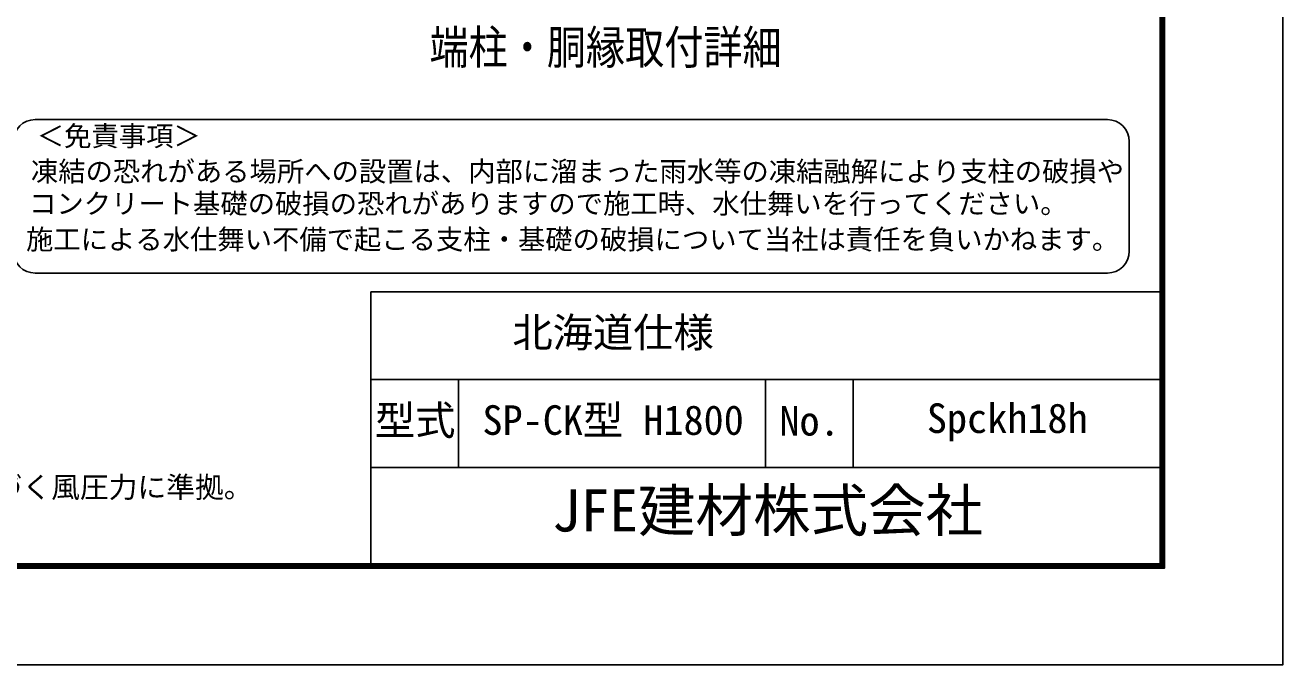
# Model space of a CAD drawing. Units: millimetres, scale not verified. Extents: x -4200 to 4200, y -2970 to 2970.
# Drawn here: x 1331 to 4200, y -2970 to -1512 of the extents above; entities that cross this region are included whole.
import ezdxf
from ezdxf.enums import TextEntityAlignment as Align

# ---------------------------------------------------------------- set-up
doc = ezdxf.new("R2010")
doc.units = ezdxf.units.MM
doc.header["$LTSCALE"] = 10
for name, color, linetype, lineweight in [('0-0_D-TTL-TXT', 7, 'Continuous', 25), ('0-1_D-STR-TXT', 7, 'Continuous', 25), ('0-C_D-TTL', 7, 'Continuous', 25)]:
    doc.layers.add(name, color=color, linetype=linetype, lineweight=lineweight)
doc.styles.add('ＭＳ ゴシック', font='')
doc.styles.get('ＭＳ ゴシック').set_extended_font_data('MS Gothic')

msp = doc.modelspace()

# ---------------------------------------------------------------- linework, layer by layer
at = {"layer": '0-0_D-TTL-TXT', "color": 2}
for p, q in [((3799.77, -1727.15), (1354.22, -1727.15)), ((3849.77, -2027.15), (3849.77, -1777.15)), ((1354.22, -2077.15), (3799.77, -2077.15))]:
    msp.add_line(p, q, dxfattribs=at)
for centre, start, end in [((1354.22, -1777.15), 90, 180), ((3799.77, -1777.15), 0, 90), ((1354.22, -2027.15), 180, 270), ((3799.77, -2027.15), 270, 0)]:
    msp.add_arc(centre, 50, start, end, dxfattribs=at)
at = {"layer": '0-C_D-TTL'}
for p, q in [((2120, -2120), (2120, -2740)), ((2120, -2120), (3920, -2120)), ((2120, -2320), (3920, -2320)), ((2320, -2320), (2320, -2520)), ((3020, -2320), (3020, -2520)), ((3220, -2320), (3220, -2520)), ((2120, -2520), (3920, -2520))]:
    msp.add_line(p, q, dxfattribs=at)
at = {"layer": '0-C_D-TTL', "color": 2}
msp.add_lwpolyline([(-4200, 2970), (4200, 2970), (4200, -2970), (-4200, -2970)], close=True, dxfattribs=at)
at = {"layer": '0-C_D-TTL'}
for points in [[(-3930, 2750), (3930, 2750), (3930, -2750), (-3930, -2750)], [(-3927.5, 2747.5), (3927.5, 2747.5), (3927.5, -2747.5), (-3927.5, -2747.5)], [(-3925, 2745), (3925, 2745), (3925, -2745), (-3925, -2745)], [(-3922.5, 2742.5), (3922.5, 2742.5), (3922.5, -2742.5), (-3922.5, -2742.5)], [(-3920, 2740), (3920, 2740), (3920, -2740), (-3920, -2740)]]:
    msp.add_lwpolyline(points, close=True, dxfattribs=at)

# ---------------------------------------------------------------- texts
at = {"layer": '0-0_D-TTL-TXT', "style": 'ＭＳ ゴシック'}
for s, height, p in [('＜免責事項＞ \u3000\u3000', 45.7, (1357.93, -1801.33)), ('凍結の恐れがある場所への設置は、内部に溜まった雨水等の凍結融解により支柱の破損や', 45.7, (1344.4, -1881.82)), ('コンクリート基礎の破損の恐れがありますので施工時、水仕舞いを行ってください。', 45.7, (1340.29, -1955.25)), ('施工による水仕舞い不備で起こる支柱・基礎の破損について当社は責任を負いかねます。 ', 45.7, (1333.3, -2036.74)), ('北海道仕様', 67.38, (2442.59, -2266.35)), ('型式', 67.38, (2129.04, -2466.53)), ('SP-CK型 H1800', 67.38, (2374.37, -2466)), ('No.', 67.38, (3051.78, -2467.6)), ('Spckh18h', 67.38, (3388.07, -2461.73)), ('（設計条件）風荷重：昭和57年改正 建築基準法・同施行令に基づく風圧力に準拠。', 48.11, (-610.6, -2603.6)), ('JFE建材株式会社', 96.21, (2532.69, -2694.95))]:
    msp.add_text(s, height=height, dxfattribs=at).set_placement(p, align=Align.BOTTOM_LEFT)
at = {"layer": '0-1_D-STR-TXT', "style": 'ＭＳ ゴシック', "width": 0.85}
msp.add_text('端柱・胴縁取付詳細', height=76.97, dxfattribs=at).set_placement((2253.57, -1623.94), align=Align.BOTTOM_LEFT)

doc.saveas('drawing.dxf')
